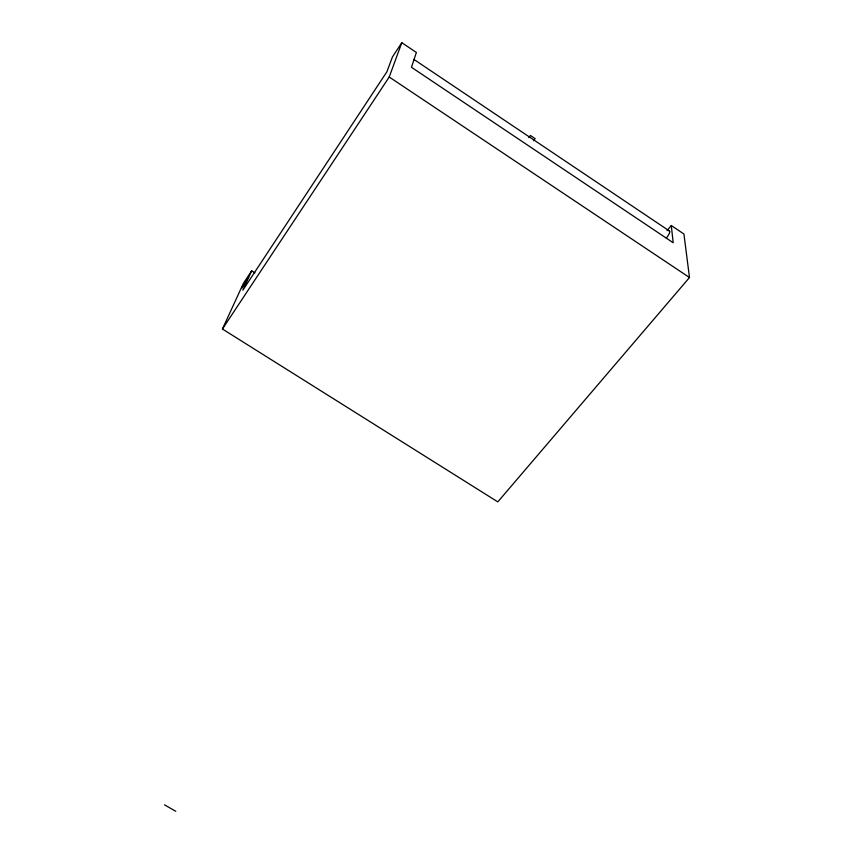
<?xml version="1.0" encoding="UTF-8"?>
<svg xmlns="http://www.w3.org/2000/svg" width="854" height="854" viewBox="0 0 854 854"><rect width="100%" height="100%" fill="white"/><g stroke="black" fill="none" stroke-linecap="round" stroke-linejoin="round"><path stroke-width="1.28" d="M222.424 329.014L389.221 77.02L401.818 42.7L416.378 52.489L411.457 67.274L673.198 242.76L671.276 225.509L683.926 234.007L689.488 277.529L497.807 501.885L222.424 329.014L243.358 283.453L251.674 270.803L254.94 272.885M251.674 270.803L242.814 290.232L386.883 71.789L392.445 56.951L401.818 42.7M528.839 137.601L530.409 135.466L535.106 138.626L533.526 140.761M667.07 230.591L671.276 225.509M164.512 804.852L175.785 811.3M389.221 77.02L689.488 277.529M414.03 59.492L669.589 231.124M669.173 231.05A5.946 1.473 -54.3 0 1 669.397 233.174A5.946 1.473 -54.3 0 1 666.323 238.085M248.525 277.23L241.895 287.862L248.525 277.23"/></g></svg>
